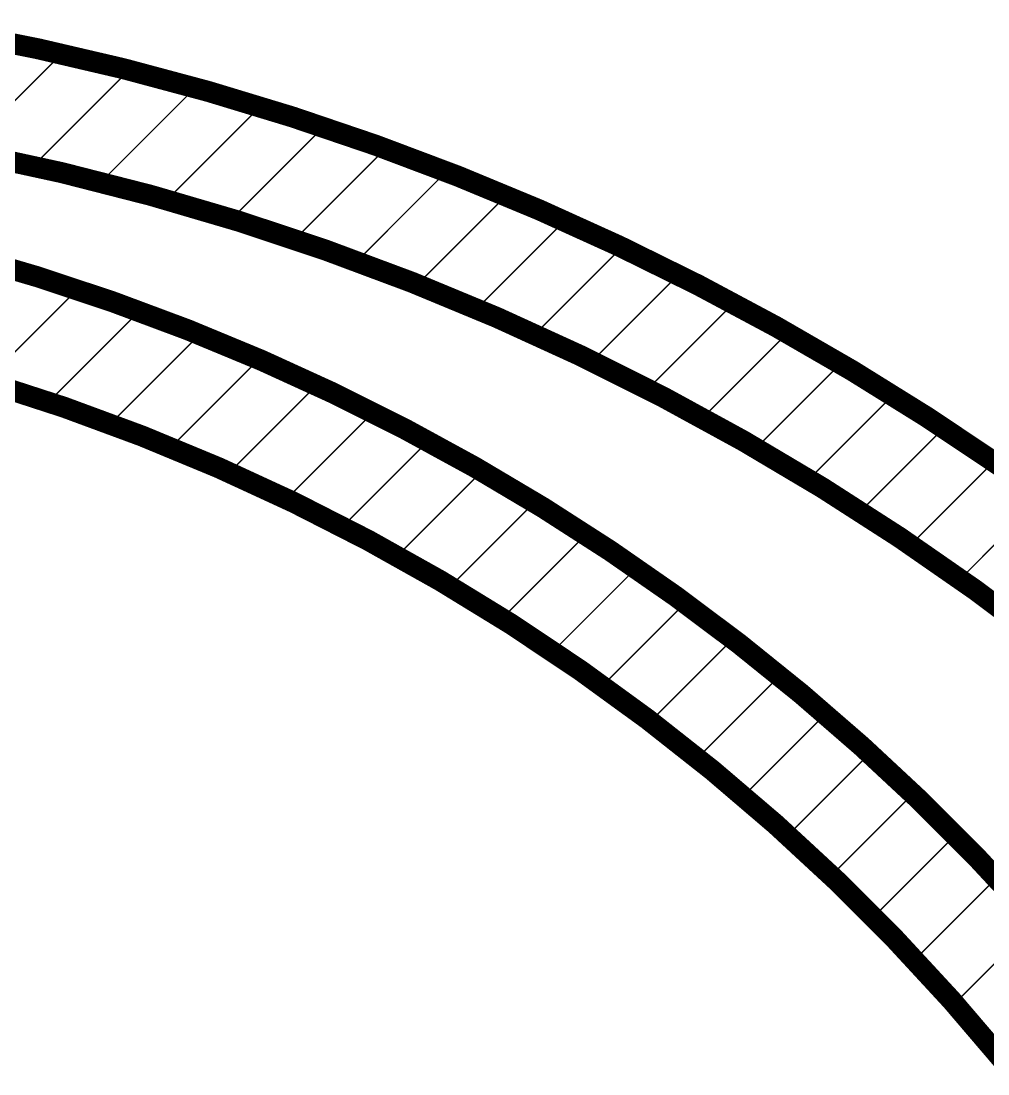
# Model space of a CAD drawing. Header units: millimetres. Extents: x 0 to 13.5, y -0.9 to 3.4.
# Drawn here: x 11.945 to 12.638, y 0.583 to 1.337 of the extents above; entities that cross this region are included whole.
import ezdxf

# ---------------------------------------------------------------- set-up
doc = ezdxf.new("R2010")
doc.units = ezdxf.units.MM
doc.header["$MEASUREMENT"] = 0
doc.layers.add('Mechanical2', color=216, linetype='Continuous')

msp = doc.modelspace()

# ---------------------------------------------------------------- linework, layer by layer
at = {"layer": 'Mechanical2'}
for points, const_width in [([(11.89534, 1.32917), (11.95715, 1.31687)], 0.015), ([(11.95715, 1.31687), (12.01853, 1.30256)], 0.015), ([(11.90358, 1.24249), (11.97465, 1.31356)], 0.001), ([(12.01853, 1.30256), (12.0794, 1.28625)], 0.015), ([(11.95306, 1.23197), (12.02318, 1.30208)], 0.001), ([(12.0015, 1.22041), (12.0705, 1.2894)], 0.001), ([(12.0794, 1.28625), (12.13971, 1.26796)], 0.015), ([(12.04897, 1.20788), (12.11677, 1.27568)], 0.001), ([(12.13971, 1.26796), (12.19939, 1.2477)], 0.015), ([(12.09535, 1.19426), (12.16219, 1.26109)], 0.001), ([(12.19939, 1.2477), (12.25837, 1.2255)], 0.015), ([(11.91014, 1.24207), (11.97443, 1.22809)], 0.015), ([(12.14055, 1.17945), (12.20678, 1.24569)], 0.001), ([(11.97443, 1.22809), (12.03819, 1.21181)], 0.015), ([(12.18493, 1.16383), (12.25037, 1.22928)], 0.001), ([(12.25837, 1.2255), (12.3166, 1.20138)], 0.015), ([(12.03819, 1.21181), (12.10131, 1.19328)], 0.015), ([(12.22853, 1.14744), (12.29301, 1.21192)], 0.001), ([(12.3166, 1.20138), (12.374, 1.17537)], 0.015), ([(12.10131, 1.19328), (12.16374, 1.1725)], 0.015), ([(12.27096, 1.12987), (12.33493, 1.19384)], 0.001), ([(11.90257, 1.16948), (11.95727, 1.15342)], 0.015), ([(12.16374, 1.1725), (12.22539, 1.14951)], 0.015), ([(12.374, 1.17537), (12.43052, 1.1475)], 0.015), ([(12.31259, 1.1115), (12.37616, 1.17507)], 0.001), ([(11.95727, 1.15342), (12.01135, 1.13541)], 0.015), ([(12.22539, 1.14951), (12.28617, 1.12433)], 0.015), ([(12.35355, 1.09246), (12.41635, 1.15526)], 0.001), ([(12.43052, 1.1475), (12.4861, 1.11779)], 0.015), ([(11.91891, 1.07782), (11.98578, 1.14469)], 0.001), ([(12.01135, 1.13541), (12.06476, 1.11549)], 0.015), ([(12.28617, 1.12433), (12.34602, 1.097)], 0.015), ([(12.39354, 1.07245), (12.45583, 1.13474)], 0.001), ([(11.96422, 1.06313), (12.03023, 1.12914)], 0.001), ([(12.4861, 1.11779), (12.54068, 1.08628)], 0.015), ([(12.06476, 1.11549), (12.11743, 1.09368)], 0.015), ([(12.00843, 1.04734), (12.07366, 1.11257)], 0.001), ([(12.43268, 1.05159), (12.49469, 1.1136)], 0.001), ([(12.11743, 1.09368), (12.16928, 1.07)], 0.015), ([(12.34602, 1.097), (12.40486, 1.06755)], 0.015), ([(12.05161, 1.03052), (12.11609, 1.095)], 0.001), ([(12.54068, 1.08628), (12.5942, 1.053)], 0.015), ([(12.47123, 1.03013), (12.53273, 1.09164)], 0.001), ([(11.91961, 1.07839), (11.97616, 1.06002)], 0.015), ([(12.09381, 1.01272), (12.15732, 1.07623)], 0.001), ([(12.16928, 1.07), (12.22026, 1.04448)], 0.015), ([(12.40486, 1.06755), (12.46261, 1.03601)], 0.015), ([(11.97616, 1.06002), (12.03194, 1.03944)], 0.015), ([(12.50888, 1.00779), (12.56994, 1.06885)], 0.001), ([(12.13488, 0.99379), (12.19765, 1.05656)], 0.001), ([(12.5942, 1.053), (12.6466, 1.01799)], 0.015), ([(12.22026, 1.04448), (12.27029, 1.01716)], 0.015), ([(12.03194, 1.03944), (12.08686, 1.01669)], 0.015), ([(12.46261, 1.03601), (12.51919, 1.00244)], 0.015), ([(12.54572, 0.98463), (12.60658, 1.04549)], 0.001), ([(12.17482, 0.97373), (12.23713, 1.03604)], 0.001), ([(12.08686, 1.01669), (12.14086, 0.99179)], 0.015), ([(12.27029, 1.01716), (12.31932, 0.98807)], 0.015), ([(12.58201, 0.96092), (12.64255, 1.02146)], 0.001), ([(12.21389, 0.9528), (12.27577, 1.01468)], 0.001), ([(12.51919, 1.00244), (12.57454, 0.96687)], 0.015), ([(12.14086, 0.99179), (12.19383, 0.9648)], 0.015), ([(12.31932, 0.98807), (12.36727, 0.95725)], 0.015), ([(12.61742, 0.93633), (12.67762, 0.99653)], 0.001), ([(12.25214, 0.93104), (12.31343, 0.99233)], 0.001), ([(12.57454, 0.96687), (12.62859, 0.92935)], 0.015), ([(12.19383, 0.9648), (12.2457, 0.93575)], 0.015), ([(12.28934, 0.90825), (12.35013, 0.96904)], 0.001), ([(12.36727, 0.95725), (12.4141, 0.92474)], 0.015), ([(12.2457, 0.93575), (12.2964, 0.90469)], 0.015), ([(12.32554, 0.88445), (12.38606, 0.94497)], 0.001), ([(12.62859, 0.92935), (12.68126, 0.88992)], 0.015), ([(12.4141, 0.92474), (12.45973, 0.89058)], 0.015), ([(12.36098, 0.85989), (12.42125, 0.92016)], 0.001), ([(12.2964, 0.90469), (12.34583, 0.87166)], 0.015), ([(12.45973, 0.89058), (12.50412, 0.85481)], 0.015), ([(12.39567, 0.83458), (12.45556, 0.89447)], 0.001), ([(12.34583, 0.87166), (12.39393, 0.83671)], 0.015), ([(12.42922, 0.80813), (12.48892, 0.86783)], 0.001), ([(12.50412, 0.85481), (12.5472, 0.81748)], 0.015), ([(12.39393, 0.83671), (12.44062, 0.7999)], 0.015), ([(12.46198, 0.78089), (12.52156, 0.84047)], 0.001), ([(12.5472, 0.81748), (12.58892, 0.77864)], 0.015), ([(12.44062, 0.7999), (12.48583, 0.76129)], 0.015), ([(12.49403, 0.75294), (12.55349, 0.81239)], 0.001), ([(12.58892, 0.77864), (12.62923, 0.73833)], 0.015), ([(12.52521, 0.72412), (12.58456, 0.78347)], 0.001), ([(12.48583, 0.76129), (12.52949, 0.72093)], 0.015), ([(12.55537, 0.69428), (12.61471, 0.75362)], 0.001), ([(12.62923, 0.73833), (12.66807, 0.69661)], 0.015), ([(12.52949, 0.72093), (12.57153, 0.67889)], 0.015), ([(12.58483, 0.66374), (12.64416, 0.72306)], 0.001), ([(12.57153, 0.67889), (12.61188, 0.63524)], 0.015), ([(12.61358, 0.63249), (12.6729, 0.69181)], 0.001), ([(12.61188, 0.63524), (12.6505, 0.59003)], 0.015)]:
    msp.add_lwpolyline(points, dxfattribs=dict(at, const_width=const_width))
for points, const_width in [([(11.9534, 1.31687, 1), (11.9609, 1.31687, 1)], 0.0075), ([(11.9534, 1.31687, 1), (11.9609, 1.31687, 1)], 0.0075), ([(11.9744, 1.31356, 1), (11.9749, 1.31356, 1)], 0.0005), ([(12.01478, 1.30256, 1), (12.02228, 1.30256, 1)], 0.0075), ([(12.01478, 1.30256, 1), (12.02228, 1.30256, 1)], 0.0075), ([(12.02293, 1.30208, 1), (12.02343, 1.30208, 1)], 0.0005), ([(12.07025, 1.2894, 1), (12.07075, 1.2894, 1)], 0.0005), ([(12.07565, 1.28625, 1), (12.08315, 1.28625, 1)], 0.0075), ([(12.07565, 1.28625, 1), (12.08315, 1.28625, 1)], 0.0075), ([(12.11652, 1.27568, 1), (12.11702, 1.27568, 1)], 0.0005), ([(12.13596, 1.26796, 1), (12.14346, 1.26796, 1)], 0.0075), ([(12.13596, 1.26796, 1), (12.14346, 1.26796, 1)], 0.0075), ([(12.16194, 1.26109, 1), (12.16244, 1.26109, 1)], 0.0005), ([(12.19564, 1.2477, 1), (12.20314, 1.2477, 1)], 0.0075), ([(12.19564, 1.2477, 1), (12.20314, 1.2477, 1)], 0.0075), ([(12.20653, 1.24569, 1), (12.20703, 1.24569, 1)], 0.0005), ([(11.95281, 1.23197, 1), (11.95331, 1.23197, 1)], 0.0005), ([(11.97068, 1.22809, 1), (11.97818, 1.22809, 1)], 0.0075), ([(11.97068, 1.22809, 1), (11.97818, 1.22809, 1)], 0.0075), ([(12.25012, 1.22928, 1), (12.25062, 1.22928, 1)], 0.0005), ([(12.25462, 1.2255, 1), (12.26212, 1.2255, 1)], 0.0075), ([(12.25462, 1.2255, 1), (12.26212, 1.2255, 1)], 0.0075), ([(12.00125, 1.22041, 1), (12.00175, 1.22041, 1)], 0.0005), ([(12.03444, 1.21181, 1), (12.04194, 1.21181, 1)], 0.0075), ([(12.03444, 1.21181, 1), (12.04194, 1.21181, 1)], 0.0075), ([(12.04872, 1.20788, 1), (12.04922, 1.20788, 1)], 0.0005), ([(12.29276, 1.21192, 1), (12.29326, 1.21192, 1)], 0.0005), ([(12.31285, 1.20138, 1), (12.32035, 1.20138, 1)], 0.0075), ([(12.31285, 1.20138, 1), (12.32035, 1.20138, 1)], 0.0075), ([(12.09756, 1.19328, 1), (12.10506, 1.19328, 1)], 0.0075), ([(12.09756, 1.19328, 1), (12.10506, 1.19328, 1)], 0.0075), ([(12.0951, 1.19426, 1), (12.0956, 1.19426, 1)], 0.0005), ([(12.33468, 1.19384, 1), (12.33518, 1.19384, 1)], 0.0005), ([(12.1403, 1.17945, 1), (12.1408, 1.17945, 1)], 0.0005), ([(12.15999, 1.1725, 1), (12.16749, 1.1725, 1)], 0.0075), ([(12.15999, 1.1725, 1), (12.16749, 1.1725, 1)], 0.0075), ([(12.37025, 1.17537, 1), (12.37775, 1.17537, 1)], 0.0075), ([(12.37025, 1.17537, 1), (12.37775, 1.17537, 1)], 0.0075), ([(12.37591, 1.17507, 1), (12.37641, 1.17507, 1)], 0.0005), ([(12.18468, 1.16383, 1), (12.18518, 1.16383, 1)], 0.0005), ([(11.95352, 1.15342, 1), (11.96102, 1.15342, 1)], 0.0075), ([(11.95352, 1.15342, 1), (11.96102, 1.15342, 1)], 0.0075), ([(12.22164, 1.14951, 1), (12.22914, 1.14951, 1)], 0.0075), ([(12.22164, 1.14951, 1), (12.22914, 1.14951, 1)], 0.0075), ([(12.4161, 1.15526, 1), (12.4166, 1.15526, 1)], 0.0005), ([(12.42677, 1.1475, 1), (12.43427, 1.1475, 1)], 0.0075), ([(12.42677, 1.1475, 1), (12.43427, 1.1475, 1)], 0.0075), ([(12.22828, 1.14744, 1), (12.22878, 1.14744, 1)], 0.0005), ([(11.98553, 1.14469, 1), (11.98603, 1.14469, 1)], 0.0005), ([(12.0076, 1.13541, 1), (12.0151, 1.13541, 1)], 0.0075), ([(12.0076, 1.13541, 1), (12.0151, 1.13541, 1)], 0.0075), ([(12.28242, 1.12433, 1), (12.28992, 1.12433, 1)], 0.0075), ([(12.28242, 1.12433, 1), (12.28992, 1.12433, 1)], 0.0075), ([(12.45558, 1.13474, 1), (12.45608, 1.13474, 1)], 0.0005), ([(12.02998, 1.12914, 1), (12.03048, 1.12914, 1)], 0.0005), ([(12.27071, 1.12987, 1), (12.27121, 1.12987, 1)], 0.0005), ([(12.48235, 1.11779, 1), (12.48985, 1.11779, 1)], 0.0075), ([(12.48235, 1.11779, 1), (12.48985, 1.11779, 1)], 0.0075), ([(12.06101, 1.11549, 1), (12.06851, 1.11549, 1)], 0.0075), ([(12.06101, 1.11549, 1), (12.06851, 1.11549, 1)], 0.0075), ([(12.07341, 1.11257, 1), (12.07391, 1.11257, 1)], 0.0005), ([(12.31234, 1.1115, 1), (12.31284, 1.1115, 1)], 0.0005), ([(12.49444, 1.1136, 1), (12.49494, 1.1136, 1)], 0.0005), ([(12.11368, 1.09368, 1), (12.12118, 1.09368, 1)], 0.0075), ([(12.11368, 1.09368, 1), (12.12118, 1.09368, 1)], 0.0075), ([(12.34227, 1.097, 1), (12.34977, 1.097, 1)], 0.0075), ([(12.34227, 1.097, 1), (12.34977, 1.097, 1)], 0.0075), ([(12.11584, 1.095, 1), (12.11634, 1.095, 1)], 0.0005), ([(12.53693, 1.08628, 1), (12.54443, 1.08628, 1)], 0.0075), ([(12.53693, 1.08628, 1), (12.54443, 1.08628, 1)], 0.0075), ([(12.3533, 1.09246, 1), (12.3538, 1.09246, 1)], 0.0005), ([(12.53248, 1.09164, 1), (12.53298, 1.09164, 1)], 0.0005), ([(12.15707, 1.07623, 1), (12.15757, 1.07623, 1)], 0.0005), ([(12.16553, 1.07, 1), (12.17303, 1.07, 1)], 0.0075), ([(12.16553, 1.07, 1), (12.17303, 1.07, 1)], 0.0075), ([(12.39329, 1.07245, 1), (12.39379, 1.07245, 1)], 0.0005), ([(12.40111, 1.06755, 1), (12.40861, 1.06755, 1)], 0.0075), ([(12.40111, 1.06755, 1), (12.40861, 1.06755, 1)], 0.0075), ([(11.96397, 1.06313, 1), (11.96447, 1.06313, 1)], 0.0005), ([(11.97241, 1.06002, 1), (11.97991, 1.06002, 1)], 0.0075), ([(11.97241, 1.06002, 1), (11.97991, 1.06002, 1)], 0.0075), ([(12.56969, 1.06885, 1), (12.57019, 1.06885, 1)], 0.0005), ([(12.1974, 1.05656, 1), (12.1979, 1.05656, 1)], 0.0005), ([(12.59045, 1.053, 1), (12.59795, 1.053, 1)], 0.0075), ([(12.59045, 1.053, 1), (12.59795, 1.053, 1)], 0.0075), ([(12.21651, 1.04448, 1), (12.22401, 1.04448, 1)], 0.0075), ([(12.21651, 1.04448, 1), (12.22401, 1.04448, 1)], 0.0075), ([(12.43243, 1.05159, 1), (12.43293, 1.05159, 1)], 0.0005), ([(12.00818, 1.04734, 1), (12.00868, 1.04734, 1)], 0.0005), ([(12.02819, 1.03944, 1), (12.03569, 1.03944, 1)], 0.0075), ([(12.02819, 1.03944, 1), (12.03569, 1.03944, 1)], 0.0075), ([(12.45886, 1.03601, 1), (12.46636, 1.03601, 1)], 0.0075), ([(12.45886, 1.03601, 1), (12.46636, 1.03601, 1)], 0.0075), ([(12.60633, 1.04549, 1), (12.60683, 1.04549, 1)], 0.0005), ([(12.23688, 1.03604, 1), (12.23738, 1.03604, 1)], 0.0005), ([(12.05136, 1.03052, 1), (12.05186, 1.03052, 1)], 0.0005), ([(12.47098, 1.03013, 1), (12.47148, 1.03013, 1)], 0.0005), ([(12.08311, 1.01669, 1), (12.09061, 1.01669, 1)], 0.0075), ([(12.08311, 1.01669, 1), (12.09061, 1.01669, 1)], 0.0075), ([(12.26654, 1.01716, 1), (12.27404, 1.01716, 1)], 0.0075), ([(12.26654, 1.01716, 1), (12.27404, 1.01716, 1)], 0.0075), ([(12.09356, 1.01272, 1), (12.09406, 1.01272, 1)], 0.0005), ([(12.27552, 1.01468, 1), (12.27602, 1.01468, 1)], 0.0005), ([(12.50863, 1.00779, 1), (12.50913, 1.00779, 1)], 0.0005), ([(12.51544, 1.00244, 1), (12.52294, 1.00244, 1)], 0.0075), ([(12.51544, 1.00244, 1), (12.52294, 1.00244, 1)], 0.0075), ([(12.13711, 0.99179, 1), (12.14461, 0.99179, 1)], 0.0075), ([(12.13711, 0.99179, 1), (12.14461, 0.99179, 1)], 0.0075), ([(12.31557, 0.98807, 1), (12.32307, 0.98807, 1)], 0.0075), ([(12.31557, 0.98807, 1), (12.32307, 0.98807, 1)], 0.0075), ([(12.13463, 0.99379, 1), (12.13513, 0.99379, 1)], 0.0005), ([(12.31318, 0.99233, 1), (12.31368, 0.99233, 1)], 0.0005), ([(12.54547, 0.98463, 1), (12.54597, 0.98463, 1)], 0.0005), ([(12.17457, 0.97373, 1), (12.17507, 0.97373, 1)], 0.0005), ([(12.57079, 0.96687, 1), (12.57829, 0.96687, 1)], 0.0075), ([(12.57079, 0.96687, 1), (12.57829, 0.96687, 1)], 0.0075), ([(12.19008, 0.9648, 1), (12.19758, 0.9648, 1)], 0.0075), ([(12.19008, 0.9648, 1), (12.19758, 0.9648, 1)], 0.0075), ([(12.34988, 0.96904, 1), (12.35038, 0.96904, 1)], 0.0005), ([(12.36352, 0.95725, 1), (12.37102, 0.95725, 1)], 0.0075), ([(12.36352, 0.95725, 1), (12.37102, 0.95725, 1)], 0.0075), ([(12.58176, 0.96092, 1), (12.58226, 0.96092, 1)], 0.0005), ([(12.21364, 0.9528, 1), (12.21414, 0.9528, 1)], 0.0005), ([(12.24195, 0.93575, 1), (12.24945, 0.93575, 1)], 0.0075), ([(12.24195, 0.93575, 1), (12.24945, 0.93575, 1)], 0.0075), ([(12.38581, 0.94497, 1), (12.38631, 0.94497, 1)], 0.0005), ([(12.61717, 0.93633, 1), (12.61767, 0.93633, 1)], 0.0005), ([(12.62484, 0.92935, 1), (12.63234, 0.92935, 1)], 0.0075), ([(12.62484, 0.92935, 1), (12.63234, 0.92935, 1)], 0.0075), ([(12.25189, 0.93104, 1), (12.25239, 0.93104, 1)], 0.0005), ([(12.41035, 0.92474, 1), (12.41785, 0.92474, 1)], 0.0075), ([(12.41035, 0.92474, 1), (12.41785, 0.92474, 1)], 0.0075), ([(12.421, 0.92016, 1), (12.4215, 0.92016, 1)], 0.0005), ([(12.28909, 0.90825, 1), (12.28959, 0.90825, 1)], 0.0005), ([(12.29265, 0.90469, 1), (12.30015, 0.90469, 1)], 0.0075), ([(12.29265, 0.90469, 1), (12.30015, 0.90469, 1)], 0.0075), ([(12.45598, 0.89058, 1), (12.46348, 0.89058, 1)], 0.0075), ([(12.45598, 0.89058, 1), (12.46348, 0.89058, 1)], 0.0075), ([(12.45531, 0.89447, 1), (12.45581, 0.89447, 1)], 0.0005), ([(12.32529, 0.88445, 1), (12.32579, 0.88445, 1)], 0.0005), ([(12.34208, 0.87166, 1), (12.34958, 0.87166, 1)], 0.0075), ([(12.34208, 0.87166, 1), (12.34958, 0.87166, 1)], 0.0075), ([(12.48867, 0.86783, 1), (12.48917, 0.86783, 1)], 0.0005), ([(12.36073, 0.85989, 1), (12.36123, 0.85989, 1)], 0.0005), ([(12.50037, 0.85481, 1), (12.50787, 0.85481, 1)], 0.0075), ([(12.50037, 0.85481, 1), (12.50787, 0.85481, 1)], 0.0075), ([(12.39018, 0.83671, 1), (12.39768, 0.83671, 1)], 0.0075), ([(12.39018, 0.83671, 1), (12.39768, 0.83671, 1)], 0.0075), ([(12.52131, 0.84047, 1), (12.52181, 0.84047, 1)], 0.0005), ([(12.39542, 0.83458, 1), (12.39592, 0.83458, 1)], 0.0005), ([(12.54345, 0.81748, 1), (12.55095, 0.81748, 1)], 0.0075), ([(12.54345, 0.81748, 1), (12.55095, 0.81748, 1)], 0.0075), ([(12.42897, 0.80813, 1), (12.42947, 0.80813, 1)], 0.0005), ([(12.43687, 0.7999, 1), (12.44437, 0.7999, 1)], 0.0075), ([(12.43687, 0.7999, 1), (12.44437, 0.7999, 1)], 0.0075), ([(12.55324, 0.81239, 1), (12.55374, 0.81239, 1)], 0.0005), ([(12.58517, 0.77864, 1), (12.59267, 0.77864, 1)], 0.0075), ([(12.58517, 0.77864, 1), (12.59267, 0.77864, 1)], 0.0075), ([(12.46173, 0.78089, 1), (12.46223, 0.78089, 1)], 0.0005), ([(12.58431, 0.78347, 1), (12.58481, 0.78347, 1)], 0.0005), ([(12.48208, 0.76129, 1), (12.48958, 0.76129, 1)], 0.0075), ([(12.48208, 0.76129, 1), (12.48958, 0.76129, 1)], 0.0075), ([(12.49378, 0.75294, 1), (12.49428, 0.75294, 1)], 0.0005), ([(12.61446, 0.75362, 1), (12.61496, 0.75362, 1)], 0.0005), ([(12.62548, 0.73833, 1), (12.63298, 0.73833, 1)], 0.0075), ([(12.62548, 0.73833, 1), (12.63298, 0.73833, 1)], 0.0075), ([(12.52574, 0.72093, 1), (12.53324, 0.72093, 1)], 0.0075), ([(12.52574, 0.72093, 1), (12.53324, 0.72093, 1)], 0.0075), ([(12.52496, 0.72412, 1), (12.52546, 0.72412, 1)], 0.0005), ([(12.55512, 0.69428, 1), (12.55562, 0.69428, 1)], 0.0005), ([(12.56778, 0.67889, 1), (12.57528, 0.67889, 1)], 0.0075), ([(12.56778, 0.67889, 1), (12.57528, 0.67889, 1)], 0.0075), ([(12.58458, 0.66374, 1), (12.58508, 0.66374, 1)], 0.0005), ([(12.60813, 0.63524, 1), (12.61563, 0.63524, 1)], 0.0075), ([(12.60813, 0.63524, 1), (12.61563, 0.63524, 1)], 0.0075), ([(12.61333, 0.63249, 1), (12.61383, 0.63249, 1)], 0.0005)]:
    msp.add_lwpolyline(points, format="xyb", close=True, dxfattribs=dict(at, const_width=const_width))

doc.saveas('drawing.dxf')
